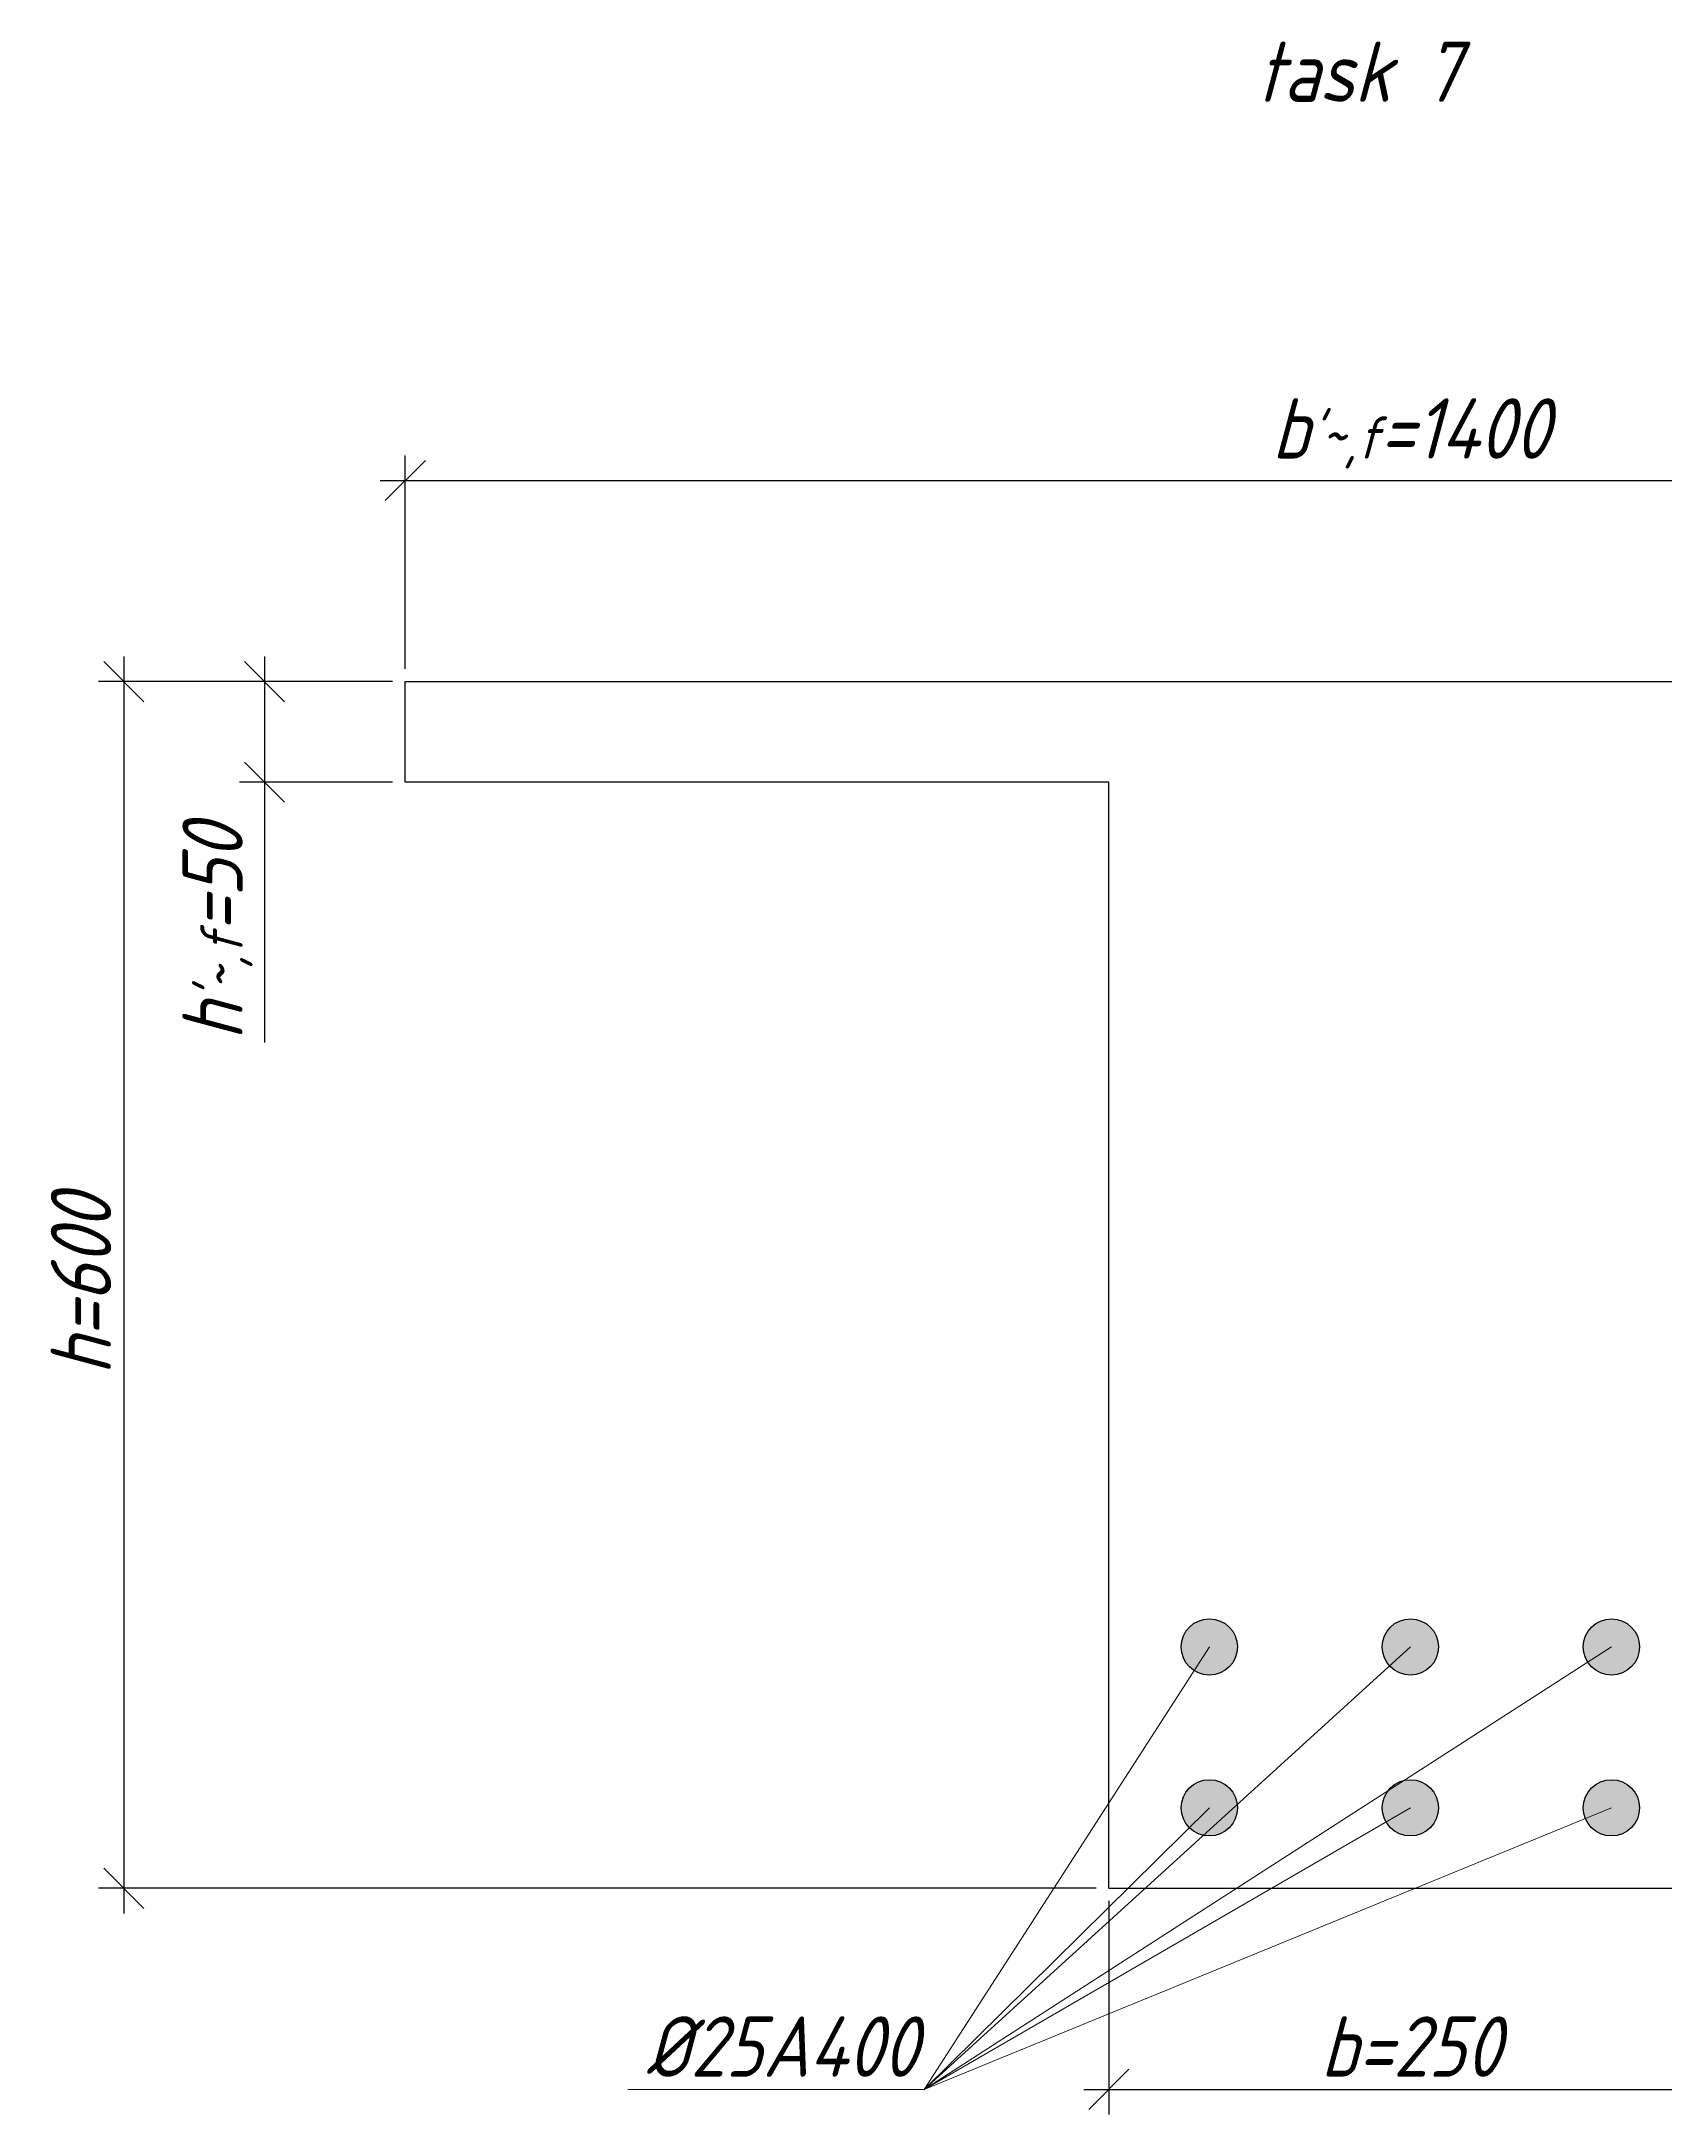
# Model space of a CAD drawing. Header units: millimetres. Extents: x -180 to 58926, y -10791 to 13515.
# Drawn here: x 4432 to 5240, y -6580 to -5550 of the extents above; entities that cross this region are included whole.
import ezdxf

# ---------------------------------------------------------------- set-up
doc = ezdxf.new("R2010")
doc.units = ezdxf.units.MM
for name, color, linetype, lineweight in [('basic', 95, 'Continuous', 30), ('size', 45, 'Continuous', 20), ('text', 13, 'Continuous', 20), ('thin', 153, 'Continuous', 18)]:
    doc.layers.add(name, color=color, linetype=linetype, lineweight=lineweight)
doc.styles.add('Structures', font='isocpeur.ttf', dxfattribs={"width": 0.85, "oblique": 15})
doc.dimstyles.new('Structures', dxfattribs={"dimtxt": 3, "dimasz": 2, "dimexe": 1.25, "dimexo": 0.625, "dimtad": 1, "dimtxsty": 'Structures', "dimblk": 'OBLIQUE', "dimcen": 2.5, "dimdle": 1.25, "dimadec": 0, "dimazin": 0, "dimtfac": 1, "dimtmove": 0, "dimatfit": 3, "dimfxl": 1, "dimarcsym": 0})

# ---------------------------------------------------------------- blocks, each defined once
blk = doc.blocks.new('_Oblique')
at = {"color": 0, "linetype": 'ByBlock', "lineweight": -2}
blk.add_line((-0.5, -0.5), (0.5, 0.5), dxfattribs=at)
blk = doc.blocks.new('*D241')
at = {"layer": 'Defpoints', "color": 0, "transparency": 16777216}
for p in [(4963.2, -6468), (5263.2, -6468), (5263.2, -6568)]:
    blk.add_point(p, dxfattribs=at)
at = {"layer": 'size', "color": 0, "lineweight": -2, "transparency": 16777216}
for p, q in [((4963.2, -6474.2), (4963.2, -6580.5)), ((5263.2, -6474.2), (5263.2, -6580.5)), ((4950.7, -6568), (5275.7, -6568))]:
    blk.add_line(p, q, dxfattribs=at)
at = {"layer": 'size', "color": 0, "lineweight": -2, "transparency": 16777216, "xscale": 20, "yscale": 20, "zscale": 20, "rotation": 180}
blk.add_blockref('_Oblique', (4963.2, -6568), dxfattribs=at)
at = {"layer": 'size', "color": 0, "lineweight": -2, "transparency": 16777216, "xscale": 20, "yscale": 20, "zscale": 20}
blk.add_blockref('_Oblique', (5263.2, -6568), dxfattribs=at)
at = {"layer": 'size', "color": 0, "transparency": 16777216, "insert": (5113.2, -6546.7), "char_height": 30, "attachment_point": 5, "style": 'Structures'}
blk.add_mtext('b=250', dxfattribs=at)
blk = doc.blocks.new('*D242')
at = {"layer": 'Defpoints', "color": 0, "transparency": 16777216}
for p in [(5613.2, -5768), (4613.2, -5868), (5613.2, -5868)]:
    blk.add_point(p, dxfattribs=at)
at = {"layer": 'size', "color": 0, "lineweight": -2, "transparency": 16777216}
for p, q in [((4613.2, -5861.7), (4613.2, -5755.5)), ((5613.2, -5861.7), (5613.2, -5755.5)), ((4600.7, -5768), (5625.7, -5768))]:
    blk.add_line(p, q, dxfattribs=at)
at = {"layer": 'size', "color": 0, "lineweight": -2, "transparency": 16777216, "xscale": 20, "yscale": 20, "zscale": 20, "rotation": 180}
blk.add_blockref('_Oblique', (4613.2, -5768), dxfattribs=at)
at = {"layer": 'size', "color": 0, "lineweight": -2, "transparency": 16777216, "xscale": 20, "yscale": 20, "zscale": 20}
blk.add_blockref('_Oblique', (5613.2, -5768), dxfattribs=at)
at = {"layer": 'size', "color": 0, "transparency": 16777216, "insert": (5113.2, -5744.6), "char_height": 30, "attachment_point": 5, "style": 'Structures'}
blk.add_mtext("b{\\H0.7x;\\S'~,f;}=1400", dxfattribs=at)
blk = doc.blocks.new('*D243')
at = {"layer": 'Defpoints', "color": 0, "transparency": 16777216}
for p in [(4613.2, -5868), (4543.2, -5918), (4613.2, -5918)]:
    blk.add_point(p, dxfattribs=at)
at = {"layer": 'size', "color": 0, "lineweight": -2, "transparency": 16777216}
for p, q in [((4543.2, -5855.5), (4543.2, -5918)), ((4606.9, -5868), (4530.7, -5868)), ((4606.9, -5918), (4530.7, -5918)), ((4543.2, -5918), (4543.2, -6047.4))]:
    blk.add_line(p, q, dxfattribs=at)
at = {"layer": 'size', "color": 0, "lineweight": -2, "transparency": 16777216, "xscale": 20, "yscale": 20, "zscale": 20}
for p, rotation in [((4543.2, -5868), 90), ((4543.2, -5918), 270)]:
    blk.add_blockref('_Oblique', p, dxfattribs=dict(at, rotation=rotation))
at = {"layer": 'size', "color": 0, "transparency": 16777216, "insert": (4519.8, -5992.7), "char_height": 30, "attachment_point": 5, "rotation": 90, "style": 'Structures'}
blk.add_mtext("h{\\H0.7x;\\S'~,f;}=50", dxfattribs=at)
blk = doc.blocks.new('*D244')
at = {"layer": 'Defpoints', "color": 0, "transparency": 16777216}
for p in [(4613.2, -5868), (4473.2, -6468), (4963.2, -6468)]:
    blk.add_point(p, dxfattribs=at)
at = {"layer": 'size', "color": 0, "lineweight": -2, "transparency": 16777216}
for p, q in [((4473.2, -5855.5), (4473.2, -6480.5)), ((4606.9, -5868), (4460.7, -5868)), ((4956.9, -6468), (4460.7, -6468))]:
    blk.add_line(p, q, dxfattribs=at)
at = {"layer": 'size', "color": 0, "lineweight": -2, "transparency": 16777216, "xscale": 20, "yscale": 20, "zscale": 20}
for p, rotation in [((4473.2, -5868), 90), ((4473.2, -6468), 270)]:
    blk.add_blockref('_Oblique', p, dxfattribs=dict(at, rotation=rotation))
at = {"layer": 'size', "color": 0, "transparency": 16777216, "insert": (4451.9, -6168), "char_height": 30, "attachment_point": 5, "rotation": 90, "style": 'Structures'}
blk.add_mtext('h=600', dxfattribs=at)

msp = doc.modelspace()

# ---------------------------------------------------------------- hatches: boundary and pattern name
at = {"layer": 'basic'}
h = msp.add_hatch(color=256, dxfattribs=at)
h.dxf.hatch_style = 1
h.paths.add_polyline_path([(5013.179, -6333.995, 0.41421356), (4999.179, -6347.995), (5013.179, -6347.995)])
h.paths.add_polyline_path([(5013.179, -6333.995), (5013.179, -6347.995), (5027.179, -6347.995, 0.41421356)])
h.paths.add_polyline_path([(5027.179, -6347.995), (5013.179, -6347.995), (5013.179, -6361.995, 0.41421356)])
h.paths.add_polyline_path([(5013.179, -6347.995), (4999.179, -6347.995, 0.41421356), (5013.179, -6361.995)])
h = msp.add_hatch(color=256, dxfattribs=at)
h.dxf.hatch_style = 1
h.paths.add_polyline_path([(5099.179, -6347.995, 1), (5127.179, -6347.995, 1)])
h = msp.add_hatch(color=256, dxfattribs=at)
h.dxf.hatch_style = 1
h.paths.add_polyline_path([(5199.179, -6347.995, 1), (5227.179, -6347.995, 1)])
h = msp.add_hatch(color=256, dxfattribs=at)
h.dxf.hatch_style = 1
h.paths.add_polyline_path([(4999.179, -6427.995, 1), (5027.179, -6427.995, 1)])
h = msp.add_hatch(color=256, dxfattribs=at)
h.dxf.hatch_style = 1
h.paths.add_polyline_path([(5099.179, -6427.995, 1), (5127.179, -6427.995, 1)])
h = msp.add_hatch(color=256, dxfattribs=at)
h.dxf.hatch_style = 1
h.paths.add_polyline_path([(5199.179, -6427.995, 1), (5227.179, -6427.995, 1)])

# ---------------------------------------------------------------- linework, layer by layer
for p, q in [((4613.179, -5867.995), (5613.179, -5867.995)), ((4613.179, -5917.995), (4613.179, -5867.995)), ((4963.179, -5917.995), (4613.179, -5917.995)), ((4963.179, -6467.995), (4963.179, -5917.995)), ((4963.179, -6467.995), (5263.179, -6467.995))]:
    msp.add_line(p, q, dxfattribs=at)
for centre in [(5013.179, -6347.995), (5113.179, -6347.995), (5213.179, -6347.995), (5013.179, -6427.995), (5113.179, -6427.995), (5213.179, -6427.995)]:
    msp.add_circle(centre, 14, dxfattribs=at)
at = {"layer": 'thin'}
for p, q in [((5013.179, -6347.995), (4871.399, -6567.995)), ((5113.179, -6347.995), (4871.399, -6567.995)), ((4871.399, -6567.995), (5213.179, -6347.995)), ((4871.399, -6567.995), (5013.179, -6427.995)), ((5213.179, -6427.995), (4871.399, -6567.995)), ((4871.399, -6567.995), (5113.179, -6427.995)), ((4871.399, -6567.995), (4723.964, -6567.995))]:
    msp.add_line(p, q, dxfattribs=at)

# ---------------------------------------------------------------- texts
at = {"layer": 'text', "char_height": 30, "width": 137.52879, "attachment_point": 5, "style": 'Structures'}
for s, insert in [('task 7', (5087.27, -5564.716)), ('%%C25A400', (4800.467, -6546.732))]:
    msp.add_mtext(s, dxfattribs=dict(at, insert=insert))

# ---------------------------------------------------------------- dimensions: what is measured, and where the dimension line sits
at = {"layer": 'size'}
for base, p1, p2, text, picture, middle in [((5613.179, -5767.995), (4613.179, -5867.995), (5613.179, -5867.995), "b{\\H0.7x;\\S'~,f;}=1400", '*D242', (5113.179, -5744.595)), ((5263.179, -6567.995), (4963.179, -6467.995), (5263.179, -6467.995), 'b=250', '*D241', (5113.179, -6546.745))]:
    dim = msp.add_linear_dim(base=base, p1=p1, p2=p2, text=text, dimstyle='Structures', dxfattribs=at)
    dim.commit()
    dim.dimension.update_dxf_attribs({"geometry": picture, "text_midpoint": middle})
for base, p2, text, picture, middle in [((4473.179, -6467.995), (4963.179, -6467.995), 'h=600', '*D244', (4451.929, -6167.995)), ((4543.179, -5917.995), (4613.179, -5917.995), "h{\\H0.7x;\\S'~,f;}=<>", '*D243', (4519.779, -5992.709))]:
    dim = msp.add_linear_dim(base=base, p1=(4613.179, -5867.995), p2=p2, angle=90, text=text, dimstyle='Structures', dxfattribs=at)
    dim.commit()
    dim.dimension.update_dxf_attribs({"geometry": picture, "text_midpoint": middle})

doc.saveas('drawing.dxf')
